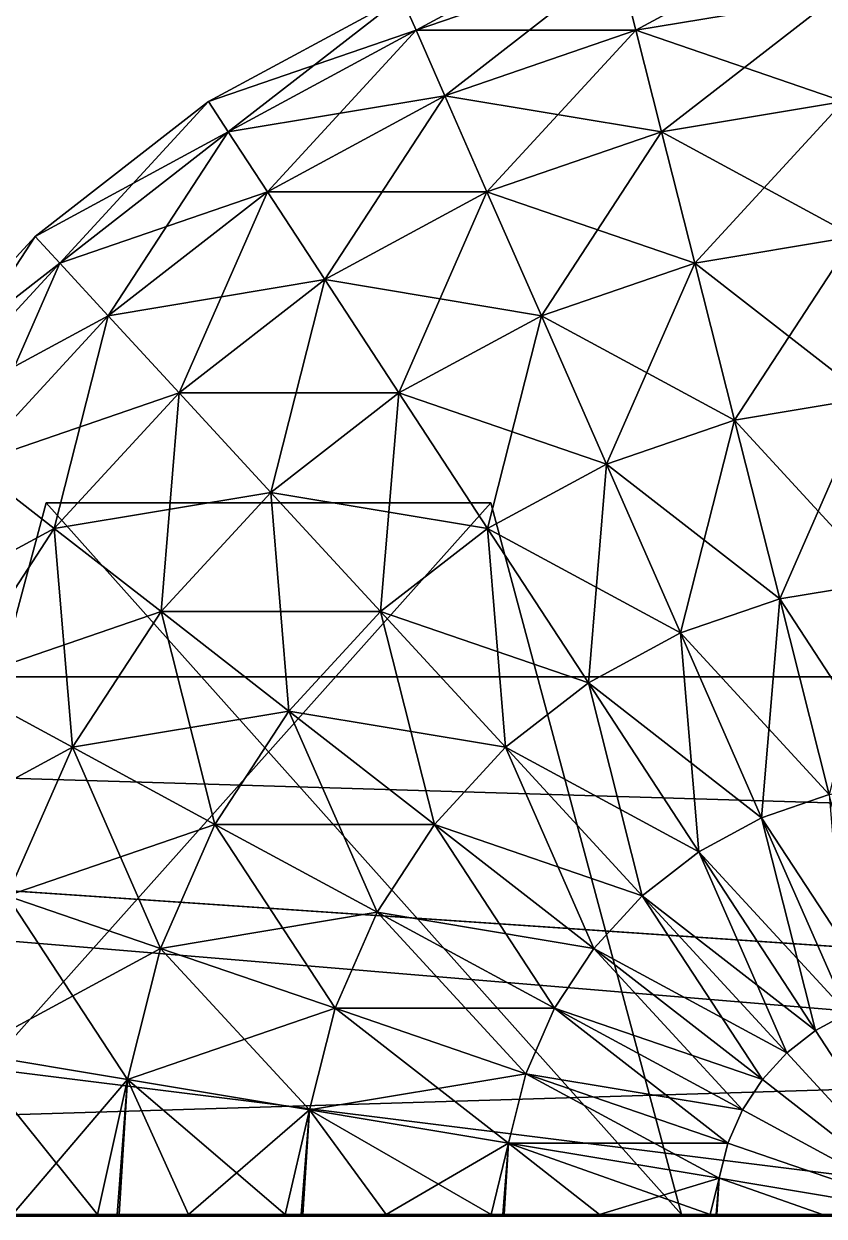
# Model space of a CAD drawing. Extents: x 0 to 100000, y 0 to 11296.
# Drawn here: x 18874 to 23373, y 1186 to 7890 of the extents above; entities that cross this region are included whole.
import ezdxf

# ---------------------------------------------------------------- set-up
doc = ezdxf.new("R2010")
doc.units = 0

msp = doc.modelspace()

# ---------------------------------------------------------------- linework, layer by layer
for points in [[(21079.474609, 7854.118164, 72118.5625), (20997.574219, 8040.827637, 73340.351563), (22165.146484, 8441.65625, 73340.351563)], [(22215.195313, 8244.013672, 72118.5625), (21079.474609, 7854.118164, 72118.5625), (22165.146484, 8441.65625, 73340.351563)], [(22215.195313, 8244.013672, 72118.5625), (23399.605469, 8441.65625, 72118.5625), (22313.933594, 7854.118164, 70946.984375)], [(23399.605469, 8441.65625, 72118.5625), (23432.822266, 8040.827637, 70946.984375), (22313.933594, 7854.118164, 70946.984375)], [(20997.574219, 8040.827637, 74579.046875), (21079.474609, 7854.118164, 75800.84375), (22215.195313, 8244.013672, 75800.84375)], [(21241.035156, 7485.79248, 70946.984375), (21079.474609, 7854.118164, 72118.5625), (22215.195313, 8244.013672, 72118.5625)], [(22215.195313, 8244.013672, 75800.84375), (21079.474609, 7854.118164, 75800.84375), (22313.933594, 7854.118164, 76972.421875)], [(22215.195313, 8244.013672, 72118.5625), (22313.933594, 7854.118164, 70946.984375), (21241.035156, 7485.79248, 70946.984375)], [(22215.195313, 8244.013672, 75800.84375), (22313.933594, 7854.118164, 76972.421875), (23432.822266, 8040.827637, 76972.421875)], [(20023.414063, 7282.606934, 72118.5625), (19911.904297, 7453.290039, 73340.351563), (20997.574219, 8040.827637, 73340.351563)], [(20997.574219, 8040.827637, 73340.351563), (19911.904297, 7453.290039, 73340.351563), (20997.574219, 8040.827637, 74579.046875)], [(19911.904297, 7453.290039, 73340.351563), (19911.904297, 7453.290039, 74579.046875), (20997.574219, 8040.827637, 74579.046875)], [(20997.574219, 8040.827637, 74579.046875), (19911.904297, 7453.290039, 74579.046875), (21079.474609, 7854.118164, 75800.84375)], [(21079.474609, 7854.118164, 72118.5625), (20023.414063, 7282.606934, 72118.5625), (20997.574219, 8040.827637, 73340.351563)], [(22313.933594, 7854.118164, 70946.984375), (23432.822266, 8040.827637, 70946.984375), (22458.65625, 7282.606934, 69857.585938)], [(23432.822266, 8040.827637, 76972.421875), (22313.933594, 7854.118164, 76972.421875), (23481.505859, 7453.290039, 78061.8125)], [(23432.822266, 8040.827637, 70946.984375), (23481.505859, 7453.290039, 69857.585938), (22458.65625, 7282.606934, 69857.585938)], [(19911.904297, 7453.290039, 74579.046875), (20023.414063, 7282.606934, 75800.84375), (21079.474609, 7854.118164, 75800.84375)], [(20243.392578, 6945.896973, 70946.984375), (20023.414063, 7282.606934, 72118.5625), (21079.474609, 7854.118164, 72118.5625)], [(21079.474609, 7854.118164, 75800.84375), (20023.414063, 7282.606934, 75800.84375), (21241.035156, 7485.79248, 76972.421875)], [(21241.035156, 7485.79248, 70946.984375), (20243.392578, 6945.896973, 70946.984375), (21079.474609, 7854.118164, 72118.5625)], [(21079.474609, 7854.118164, 75800.84375), (21241.035156, 7485.79248, 76972.421875), (22313.933594, 7854.118164, 76972.421875)], [(21241.035156, 7485.79248, 70946.984375), (22313.933594, 7854.118164, 70946.984375), (21477.859375, 6945.896973, 69857.585938)], [(22313.933594, 7854.118164, 76972.421875), (21241.035156, 7485.79248, 76972.421875), (22458.65625, 7282.606934, 78061.8125)], [(22313.933594, 7854.118164, 70946.984375), (22458.65625, 7282.606934, 69857.585938), (21477.859375, 6945.896973, 69857.585938)], [(22313.933594, 7854.118164, 76972.421875), (22458.65625, 7282.606934, 78061.8125), (23481.505859, 7453.290039, 78061.8125)], [(19075.820313, 6545.068848, 72118.5625), (18937.736328, 6695.069336, 73340.351563), (19911.904297, 7453.290039, 73340.351563)], [(19911.904297, 7453.290039, 73340.351563), (18937.736328, 6695.069336, 73340.351563), (19911.904297, 7453.290039, 74579.046875)], [(18937.736328, 6695.069336, 73340.351563), (18937.736328, 6695.069336, 74579.046875), (19911.904297, 7453.290039, 74579.046875)], [(19911.904297, 7453.290039, 74579.046875), (18937.736328, 6695.069336, 74579.046875), (20023.414063, 7282.606934, 75800.84375)], [(20023.414063, 7282.606934, 72118.5625), (19075.820313, 6545.068848, 72118.5625), (19911.904297, 7453.290039, 73340.351563)], [(20023.414063, 7282.606934, 75800.84375), (20243.392578, 6945.896973, 76972.421875), (21241.035156, 7485.79248, 76972.421875)], [(20565.849609, 6452.344238, 69857.585938), (20243.392578, 6945.896973, 70946.984375), (21241.035156, 7485.79248, 70946.984375)], [(21241.035156, 7485.79248, 76972.421875), (20243.392578, 6945.896973, 76972.421875), (21477.859375, 6945.896973, 78061.8125)], [(21241.035156, 7485.79248, 70946.984375), (21477.859375, 6945.896973, 69857.585938), (20565.849609, 6452.344238, 69857.585938)], [(21241.035156, 7485.79248, 76972.421875), (21477.859375, 6945.896973, 78061.8125), (22458.65625, 7282.606934, 78061.8125)], [(22458.65625, 7282.606934, 69857.585938), (23481.505859, 7453.290039, 69857.585938), (22645.431641, 6545.068848, 68880.085938)], [(23481.505859, 7453.290039, 78061.8125), (22458.65625, 7282.606934, 78061.8125), (23544.333984, 6695.069336, 79039.3125)], [(23481.505859, 7453.290039, 69857.585938), (23544.333984, 6695.069336, 68880.085938), (22645.431641, 6545.068848, 68880.085938)], [(18937.736328, 6695.069336, 74579.046875), (19075.820313, 6545.068848, 75800.84375), (20023.414063, 7282.606934, 75800.84375)], [(19348.228516, 6249.158691, 70946.984375), (19075.820313, 6545.068848, 72118.5625), (20023.414063, 7282.606934, 72118.5625)], [(20023.414063, 7282.606934, 75800.84375), (19075.820313, 6545.068848, 75800.84375), (20243.392578, 6945.896973, 76972.421875)], [(20243.392578, 6945.896973, 70946.984375), (19348.228516, 6249.158691, 70946.984375), (20023.414063, 7282.606934, 72118.5625)], [(21477.859375, 6945.896973, 69857.585938), (22458.65625, 7282.606934, 69857.585938), (21783.470703, 6249.158691, 68880.085938)], [(22458.65625, 7282.606934, 78061.8125), (21477.859375, 6945.896973, 78061.8125), (22645.431641, 6545.068848, 79039.3125)], [(22458.65625, 7282.606934, 69857.585938), (22645.431641, 6545.068848, 68880.085938), (21783.470703, 6249.158691, 68880.085938)], [(22458.65625, 7282.606934, 78061.8125), (22645.431641, 6545.068848, 79039.3125), (23544.333984, 6695.069336, 79039.3125)], [(19075.820313, 6545.068848, 75800.84375), (19348.228516, 6249.158691, 76972.421875), (20243.392578, 6945.896973, 76972.421875)], [(19747.519531, 5815.412109, 69857.585938), (19348.228516, 6249.158691, 70946.984375), (20243.392578, 6945.896973, 70946.984375)], [(20243.392578, 6945.896973, 76972.421875), (19348.228516, 6249.158691, 76972.421875), (20565.849609, 6452.344238, 78061.8125)], [(20565.849609, 6452.344238, 69857.585938), (19747.519531, 5815.412109, 69857.585938), (20243.392578, 6945.896973, 70946.984375)], [(20243.392578, 6945.896973, 76972.421875), (20565.849609, 6452.344238, 78061.8125), (21477.859375, 6945.896973, 78061.8125)], [(20565.849609, 6452.344238, 69857.585938), (21477.859375, 6945.896973, 69857.585938), (20981.978516, 5815.412109, 68880.085938)], [(21477.859375, 6945.896973, 78061.8125), (20565.849609, 6452.344238, 78061.8125), (21783.470703, 6249.158691, 79039.3125)], [(21477.859375, 6945.896973, 69857.585938), (21783.470703, 6249.158691, 68880.085938), (20981.978516, 5815.412109, 68880.085938)], [(21477.859375, 6945.896973, 78061.8125), (21783.470703, 6249.158691, 79039.3125), (22645.431641, 6545.068848, 79039.3125)], [(18262.550781, 5661.621094, 72118.5625), (18101.662109, 5786.848145, 73340.351563), (18937.736328, 6695.069336, 73340.351563)], [(18937.736328, 6695.069336, 73340.351563), (18101.662109, 5786.848145, 73340.351563), (18937.736328, 6695.069336, 74579.046875)], [(18101.662109, 5786.848145, 73340.351563), (18101.662109, 5786.848145, 74579.046875), (18937.736328, 6695.069336, 74579.046875)], [(18937.736328, 6695.069336, 74579.046875), (18101.662109, 5786.848145, 74579.046875), (19075.820313, 6545.068848, 75800.84375)], [(19075.820313, 6545.068848, 72118.5625), (18262.550781, 5661.621094, 72118.5625), (18937.736328, 6695.069336, 73340.351563)], [(23544.333984, 6695.069336, 79039.3125), (22645.431641, 6545.068848, 79039.3125), (23619.589844, 5786.848145, 79878.257813)], [(22645.431641, 6545.068848, 68880.085938), (23544.333984, 6695.069336, 68880.085938), (22869.148438, 5661.621094, 68041.148438)], [(23544.333984, 6695.069336, 68880.085938), (23619.589844, 5786.848145, 68041.148438), (22869.148438, 5661.621094, 68041.148438)], [(18101.662109, 5786.848145, 74579.046875), (18262.550781, 5661.621094, 75800.84375), (19075.820313, 6545.068848, 75800.84375)], [(18579.949219, 5414.583496, 70946.984375), (18262.550781, 5661.621094, 72118.5625), (19075.820313, 6545.068848, 72118.5625)], [(19075.820313, 6545.068848, 75800.84375), (18262.550781, 5661.621094, 75800.84375), (19348.228516, 6249.158691, 76972.421875)], [(19348.228516, 6249.158691, 70946.984375), (18579.949219, 5414.583496, 70946.984375), (19075.820313, 6545.068848, 72118.5625)], [(21783.470703, 6249.158691, 68880.085938), (22645.431641, 6545.068848, 68880.085938), (22149.550781, 5414.583496, 68041.148438)], [(22645.431641, 6545.068848, 79039.3125), (21783.470703, 6249.158691, 79039.3125), (22869.148438, 5661.621094, 79878.257813)], [(22645.431641, 6545.068848, 68880.085938), (22869.148438, 5661.621094, 68041.148438), (22149.550781, 5414.583496, 68041.148438)], [(22645.431641, 6545.068848, 79039.3125), (22869.148438, 5661.621094, 79878.257813), (23619.589844, 5786.848145, 79878.257813)], [(19348.228516, 6249.158691, 76972.421875), (19747.519531, 5815.412109, 78061.8125), (20565.849609, 6452.344238, 78061.8125)], [(20262.810547, 5255.65918, 68880.085938), (19747.519531, 5815.412109, 69857.585938), (20565.849609, 6452.344238, 69857.585938)], [(20565.849609, 6452.344238, 78061.8125), (19747.519531, 5815.412109, 78061.8125), (20981.978516, 5815.412109, 79039.3125)], [(20565.849609, 6452.344238, 69857.585938), (20981.978516, 5815.412109, 68880.085938), (20262.810547, 5255.65918, 68880.085938)], [(20565.849609, 6452.344238, 78061.8125), (20981.978516, 5815.412109, 79039.3125), (21783.470703, 6249.158691, 79039.3125)], [(18262.550781, 5661.621094, 75800.84375), (18579.949219, 5414.583496, 76972.421875), (19348.228516, 6249.158691, 76972.421875)], [(19045.189453, 5052.474121, 69857.585938), (18579.949219, 5414.583496, 70946.984375), (19348.228516, 6249.158691, 70946.984375)], [(19348.228516, 6249.158691, 76972.421875), (18579.949219, 5414.583496, 76972.421875), (19747.519531, 5815.412109, 78061.8125)], [(19747.519531, 5815.412109, 69857.585938), (19045.189453, 5052.474121, 69857.585938), (19348.228516, 6249.158691, 70946.984375)], [(20981.978516, 5815.412109, 68880.085938), (21783.470703, 6249.158691, 68880.085938), (21480.429688, 5052.474121, 68041.148438)], [(21783.470703, 6249.158691, 79039.3125), (20981.978516, 5815.412109, 79039.3125), (22149.550781, 5414.583496, 79878.257813)], [(21783.470703, 6249.158691, 68880.085938), (22149.550781, 5414.583496, 68041.148438), (21480.429688, 5052.474121, 68041.148438)], [(21783.470703, 6249.158691, 79039.3125), (22149.550781, 5414.583496, 79878.257813), (22869.148438, 5661.621094, 79878.257813)], [(18579.949219, 5414.583496, 76972.421875), (19045.189453, 5052.474121, 78061.8125), (19747.519531, 5815.412109, 78061.8125)], [(19645.576172, 4585.168945, 68880.085938), (19045.189453, 5052.474121, 69857.585938), (19747.519531, 5815.412109, 69857.585938)], [(19747.519531, 5815.412109, 78061.8125), (19045.189453, 5052.474121, 78061.8125), (20262.810547, 5255.65918, 79039.3125)], [(20262.810547, 5255.65918, 68880.085938), (19645.576172, 4585.168945, 68880.085938), (19747.519531, 5815.412109, 69857.585938)], [(19747.519531, 5815.412109, 78061.8125), (20262.810547, 5255.65918, 79039.3125), (20981.978516, 5815.412109, 79039.3125)], [(20262.810547, 5255.65918, 68880.085938), (20981.978516, 5815.412109, 68880.085938), (20880.035156, 4585.168945, 68041.148438)], [(20981.978516, 5815.412109, 79039.3125), (20262.810547, 5255.65918, 79039.3125), (21480.429688, 5052.474121, 79878.257813)], [(20981.978516, 5815.412109, 68880.085938), (21480.429688, 5052.474121, 68041.148438), (20880.035156, 4585.168945, 68041.148438)], [(20981.978516, 5815.412109, 79039.3125), (21480.429688, 5052.474121, 79878.257813), (22149.550781, 5414.583496, 79878.257813)], [(22869.148438, 5661.621094, 68041.148438), (23619.589844, 5786.848145, 68041.148438), (23123.710938, 4656.362793, 67363.648438)], [(23619.589844, 5786.848145, 79878.257813), (22869.148438, 5661.621094, 79878.257813), (23705.222656, 4753.399902, 80555.757813)], [(23619.589844, 5786.848145, 68041.148438), (23705.222656, 4753.399902, 67363.648438), (23123.710938, 4656.362793, 67363.648438)], [(22869.148438, 5661.621094, 79878.257813), (22149.550781, 5414.583496, 79878.257813), (23123.710938, 4656.362793, 80555.757813)], [(22149.550781, 5414.583496, 68041.148438), (22869.148438, 5661.621094, 68041.148438), (22566.109375, 4464.936035, 67363.648438)], [(22869.148438, 5661.621094, 68041.148438), (23123.710938, 4656.362793, 67363.648438), (22566.109375, 4464.936035, 67363.648438)], [(22869.148438, 5661.621094, 79878.257813), (23123.710938, 4656.362793, 80555.757813), (23705.222656, 4753.399902, 80555.757813)], [(18579.949219, 5414.583496, 76972.421875), (17959.511719, 4464.936035, 76972.421875), (19045.189453, 5052.474121, 78061.8125)], [(19045.189453, 5052.474121, 69857.585938), (18478.003906, 4184.340332, 69857.585938), (18579.949219, 5414.583496, 70946.984375)], [(21480.429688, 5052.474121, 68041.148438), (22149.550781, 5414.583496, 68041.148438), (22047.615234, 4184.340332, 67363.648438)], [(22149.550781, 5414.583496, 79878.257813), (21480.429688, 5052.474121, 79878.257813), (22566.109375, 4464.936035, 80555.757813)], [(22149.550781, 5414.583496, 68041.148438), (22566.109375, 4464.936035, 67363.648438), (22047.615234, 4184.340332, 67363.648438)], [(22149.550781, 5414.583496, 79878.257813), (22566.109375, 4464.936035, 80555.757813), (23123.710938, 4656.362793, 80555.757813)], [(19045.189453, 5052.474121, 78061.8125), (19645.576172, 4585.168945, 79039.3125), (20262.810547, 5255.65918, 79039.3125)], [(20364.746094, 4025.416016, 68041.148438), (19645.576172, 4585.168945, 68880.085938), (20262.810547, 5255.65918, 68880.085938)], [(20262.810547, 5255.65918, 79039.3125), (19645.576172, 4585.168945, 79039.3125), (20880.035156, 4585.168945, 79878.257813)], [(20262.810547, 5255.65918, 68880.085938), (20880.035156, 4585.168945, 68041.148438), (20364.746094, 4025.416016, 68041.148438)], [(20262.810547, 5255.65918, 79039.3125), (20880.035156, 4585.168945, 79878.257813), (21480.429688, 5052.474121, 79878.257813)], [(19000, 5195.986816, 11500), (19000, 5195.986816, 9000), (17928.207031, 1195.986572, 12571.799805)], [(17928.207031, 1195.986572, 12571.799805), (19000, 5195.986816, 9000), (17928.207031, 1195.986572, 7928.20752)], [(22571.800781, 1195.986572, 12571.799805), (19000, 5195.986816, 11500), (17928.207031, 1195.986572, 12571.799805)], [(19000, 5195.986816, 9000), (21500, 5195.986816, 9000), (17928.207031, 1195.986572, 7928.20752)], [(17928.207031, 1195.986572, 7928.20752), (21500, 5195.986816, 9000), (22571.800781, 1195.986572, 7928.20752)], [(19000, 5195.986816, 21500), (19000, 5195.986816, 19000), (17928.207031, 1195.986572, 22571.800781)], [(17928.207031, 1195.986572, 22571.800781), (19000, 5195.986816, 19000), (17928.207031, 1195.986572, 17928.207031)], [(22571.800781, 1195.986572, 22571.800781), (19000, 5195.986816, 21500), (17928.207031, 1195.986572, 22571.800781)], [(19000, 5195.986816, 19000), (21500, 5195.986816, 19000), (17928.207031, 1195.986572, 17928.207031)], [(17928.207031, 1195.986572, 17928.207031), (21500, 5195.986816, 19000), (22571.800781, 1195.986572, 17928.207031)], [(19000, 5195.986816, 31500), (19000, 5195.986816, 29000), (17928.207031, 1195.986572, 32571.800781)], [(17928.207031, 1195.986572, 32571.800781), (19000, 5195.986816, 29000), (17928.207031, 1195.986572, 27928.207031)], [(22571.800781, 1195.986572, 32571.800781), (19000, 5195.986816, 31500), (17928.207031, 1195.986572, 32571.800781)], [(19000, 5195.986816, 29000), (21500, 5195.986816, 29000), (17928.207031, 1195.986572, 27928.207031)], [(17928.207031, 1195.986572, 27928.207031), (21500, 5195.986816, 29000), (22571.800781, 1195.986572, 27928.207031)], [(19000, 5195.986816, 41500.003906), (19000, 5195.986816, 39000.003906), (17928.207031, 1195.986572, 42571.800781)], [(17928.207031, 1195.986572, 42571.800781), (19000, 5195.986816, 39000.003906), (17928.207031, 1195.986572, 37928.207031)], [(22571.800781, 1195.986572, 42571.800781), (19000, 5195.986816, 41500.003906), (17928.207031, 1195.986572, 42571.800781)], [(19000, 5195.986816, 39000.003906), (21500, 5195.986816, 39000.003906), (17928.207031, 1195.986572, 37928.207031)], [(17928.207031, 1195.986572, 37928.207031), (21500, 5195.986816, 39000.003906), (22571.800781, 1195.986572, 37928.207031)], [(21500, 5195.986816, 11500), (19000, 5195.986816, 11500), (22571.800781, 1195.986572, 12571.799805)], [(21500, 5195.986816, 11500), (21500, 5195.986816, 9000), (19000, 5195.986816, 11500)], [(19000, 5195.986816, 11500), (21500, 5195.986816, 9000), (19000, 5195.986816, 9000)], [(21500, 5195.986816, 21500), (19000, 5195.986816, 21500), (22571.800781, 1195.986572, 22571.800781)], [(21500, 5195.986816, 21500), (21500, 5195.986816, 19000), (19000, 5195.986816, 21500)], [(19000, 5195.986816, 21500), (21500, 5195.986816, 19000), (19000, 5195.986816, 19000)], [(21500, 5195.986816, 31500), (19000, 5195.986816, 31500), (22571.800781, 1195.986572, 32571.800781)], [(21500, 5195.986816, 31500), (21500, 5195.986816, 29000), (19000, 5195.986816, 31500)], [(19000, 5195.986816, 31500), (21500, 5195.986816, 29000), (19000, 5195.986816, 29000)], [(21500, 5195.986816, 41500.003906), (19000, 5195.986816, 41500.003906), (22571.800781, 1195.986572, 42571.800781)], [(21500, 5195.986816, 41500.003906), (21500, 5195.986816, 39000.003906), (19000, 5195.986816, 41500.003906)], [(19000, 5195.986816, 41500.003906), (21500, 5195.986816, 39000.003906), (19000, 5195.986816, 39000.003906)], [(21500, 5195.986816, 9000), (21500, 5195.986816, 11500), (22571.800781, 1195.986572, 7928.20752)], [(22571.800781, 1195.986572, 7928.20752), (21500, 5195.986816, 11500), (22571.800781, 1195.986572, 12571.799805)], [(21500, 5195.986816, 19000), (21500, 5195.986816, 21500), (22571.800781, 1195.986572, 17928.207031)], [(22571.800781, 1195.986572, 17928.207031), (21500, 5195.986816, 21500), (22571.800781, 1195.986572, 22571.800781)], [(21500, 5195.986816, 29000), (21500, 5195.986816, 31500), (22571.800781, 1195.986572, 27928.207031)], [(22571.800781, 1195.986572, 27928.207031), (21500, 5195.986816, 31500), (22571.800781, 1195.986572, 32571.800781)], [(21500, 5195.986816, 39000.003906), (21500, 5195.986816, 41500.003906), (22571.800781, 1195.986572, 37928.207031)], [(22571.800781, 1195.986572, 37928.207031), (21500, 5195.986816, 41500.003906), (22571.800781, 1195.986572, 42571.800781)], [(17959.511719, 4464.936035, 76972.421875), (18478.003906, 4184.340332, 78061.8125), (19045.189453, 5052.474121, 78061.8125)], [(19147.125, 3822.230713, 68880.085938), (18478.003906, 4184.340332, 69857.585938), (19045.189453, 5052.474121, 69857.585938)], [(19045.189453, 5052.474121, 78061.8125), (18478.003906, 4184.340332, 78061.8125), (19645.576172, 4585.168945, 79039.3125)], [(19645.576172, 4585.168945, 68880.085938), (19147.125, 3822.230713, 68880.085938), (19045.189453, 5052.474121, 69857.585938)], [(20880.035156, 4585.168945, 68041.148438), (21480.429688, 5052.474121, 68041.148438), (21582.375, 3822.230713, 67363.648438)], [(21480.429688, 5052.474121, 79878.257813), (20880.035156, 4585.168945, 79878.257813), (22047.615234, 4184.340332, 80555.757813)], [(21480.429688, 5052.474121, 68041.148438), (22047.615234, 4184.340332, 67363.648438), (21582.375, 3822.230713, 67363.648438)], [(21480.429688, 5052.474121, 79878.257813), (22047.615234, 4184.340332, 80555.757813), (22566.109375, 4464.936035, 80555.757813)], [(23123.710938, 4656.362793, 67363.648438), (23705.222656, 4753.399902, 67363.648438), (23402.183594, 3556.715088, 66866.070313)], [(23705.222656, 4753.399902, 80555.757813), (23123.710938, 4656.362793, 80555.757813), (23798.896484, 3622.915283, 81053.328125)], [(22566.109375, 4464.936035, 67363.648438), (23123.710938, 4656.362793, 67363.648438), (23021.773438, 3426.119873, 66866.070313)], [(23123.710938, 4656.362793, 80555.757813), (22566.109375, 4464.936035, 80555.757813), (23402.183594, 3556.715088, 81053.328125)], [(23123.710938, 4656.362793, 67363.648438), (23402.183594, 3556.715088, 66866.070313), (23021.773438, 3426.119873, 66866.070313)], [(23123.710938, 4656.362793, 80555.757813), (23402.183594, 3556.715088, 81053.328125), (23798.896484, 3622.915283, 81053.328125)], [(18478.003906, 4184.340332, 78061.8125), (19147.125, 3822.230713, 79039.3125), (19645.576172, 4585.168945, 79039.3125)], [(19948.623047, 3388.483643, 68041.148438), (19147.125, 3822.230713, 68880.085938), (19645.576172, 4585.168945, 68880.085938)], [(19645.576172, 4585.168945, 79039.3125), (19147.125, 3822.230713, 79039.3125), (20364.746094, 4025.416016, 79878.257813)], [(20364.746094, 4025.416016, 68041.148438), (19948.623047, 3388.483643, 68041.148438), (19645.576172, 4585.168945, 68880.085938)], [(19645.576172, 4585.168945, 79039.3125), (20364.746094, 4025.416016, 79878.257813), (20880.035156, 4585.168945, 79878.257813)], [(20364.746094, 4025.416016, 68041.148438), (20880.035156, 4585.168945, 68041.148438), (21183.082031, 3388.483643, 67363.648438)], [(20880.035156, 4585.168945, 79878.257813), (20364.746094, 4025.416016, 79878.257813), (21582.375, 3822.230713, 80555.757813)], [(20880.035156, 4585.168945, 68041.148438), (21582.375, 3822.230713, 67363.648438), (21183.082031, 3388.483643, 67363.648438)], [(20880.035156, 4585.168945, 79878.257813), (21582.375, 3822.230713, 80555.757813), (22047.615234, 4184.340332, 80555.757813)], [(22566.109375, 4464.936035, 80555.757813), (22047.615234, 4184.340332, 80555.757813), (23021.773438, 3426.119873, 81053.328125)], [(22047.615234, 4184.340332, 67363.648438), (22566.109375, 4464.936035, 67363.648438), (22668.044922, 3234.693115, 66866.070313)], [(22566.109375, 4464.936035, 67363.648438), (23021.773438, 3426.119873, 66866.070313), (22668.044922, 3234.693115, 66866.070313)], [(22566.109375, 4464.936035, 80555.757813), (23021.773438, 3426.119873, 81053.328125), (23402.183594, 3556.715088, 81053.328125)], [(1000, 4217.986816, 98959.703125), (0, 4217.986816, 99959.703125), (98868.929688, 4217.986816, 98959.703125)], [(98868.929688, 4217.986816, 98959.703125), (0, 4217.986816, 99959.703125), (99868.929688, 4217.986816, 99959.703125)], [(1000, 4217.986816, 1000), (99868.929688, 4217.986816), (0, 4217.986816)], [(99868.929688, 4217.986816, 99959.703125), (0, 4217.986816, 99959.703125), (99868.929688, 1195.986572, 99959.703125)], [(99868.929688, 1195.986572, 99959.703125), (0, 4217.986816, 99959.703125), (0, 1195.986572, 99959.703125)], [(99868.929688, 1195.986572), (0, 1185.986694), (99868.929688, 4217.986816)], [(99868.929688, 4217.986816), (0, 1185.986694), (0, 4217.986816)], [(98868.929688, 4217.986816, 1000), (99868.929688, 4217.986816), (1000, 4217.986816, 1000)], [(1000, 4217.986816, 1000), (17214.103516, 1195.986572, 1000), (25250, 1195.986572, 1000)], [(25250, 1195.986572, 1000), (37214.105469, 1195.986572, 1000), (1000, 4217.986816, 1000)], [(1000, 4217.986816, 1000), (37214.105469, 1195.986572, 1000), (45716.367188, 1195.986572, 1000)], [(1000, 4217.986816, 1000), (45716.367188, 1195.986572, 1000), (98868.929688, 4217.986816, 1000)], [(98868.929688, 4217.986816, 98959.703125), (45716.367188, 1195.986572, 98959.703125), (1000, 4217.986816, 98959.703125)], [(1000, 4217.986816, 98959.703125), (45716.367188, 1195.986572, 98959.703125), (37214.105469, 1195.986572, 98959.703125)], [(1000, 4217.986816, 98959.703125), (37214.105469, 1195.986572, 98959.703125), (25250, 1195.986572, 98959.703125)], [(25250, 1195.986572, 98959.703125), (17214.103516, 1195.986572, 98959.703125), (1000, 4217.986816, 98959.703125)], [(18478.003906, 4184.340332, 78061.8125), (18061.455078, 3234.693115, 78061.8125), (19147.125, 3822.230713, 79039.3125)], [(19147.125, 3822.230713, 68880.085938), (18781.050781, 2987.655518, 68880.085938), (18478.003906, 4184.340332, 69857.585938)], [(21582.375, 3822.230713, 67363.648438), (22047.615234, 4184.340332, 67363.648438), (22350.654297, 2987.655518, 66866.070313)], [(22047.615234, 4184.340332, 80555.757813), (21582.375, 3822.230713, 80555.757813), (22668.044922, 3234.693115, 81053.328125)], [(22047.615234, 4184.340332, 80555.757813), (22668.044922, 3234.693115, 81053.328125), (23021.773438, 3426.119873, 81053.328125)], [(22047.615234, 4184.340332, 67363.648438), (22668.044922, 3234.693115, 66866.070313), (22350.654297, 2987.655518, 66866.070313)], [(19147.125, 3822.230713, 79039.3125), (19948.623047, 3388.483643, 79878.257813), (20364.746094, 4025.416016, 79878.257813)], [(20860.626953, 2894.931152, 67363.648438), (19948.623047, 3388.483643, 68041.148438), (20364.746094, 4025.416016, 68041.148438)], [(20364.746094, 4025.416016, 79878.257813), (19948.623047, 3388.483643, 79878.257813), (21183.082031, 3388.483643, 80555.757813)], [(20364.746094, 4025.416016, 68041.148438), (21183.082031, 3388.483643, 67363.648438), (20860.626953, 2894.931152, 67363.648438)], [(20364.746094, 4025.416016, 79878.257813), (21183.082031, 3388.483643, 80555.757813), (21582.375, 3822.230713, 80555.757813)], [(18061.455078, 3234.693115, 78061.8125), (18781.050781, 2987.655518, 79039.3125), (19147.125, 3822.230713, 79039.3125)], [(19643.005859, 2691.74585, 68041.148438), (18781.050781, 2987.655518, 68880.085938), (19147.125, 3822.230713, 68880.085938)], [(19147.125, 3822.230713, 79039.3125), (18781.050781, 2987.655518, 79039.3125), (19948.623047, 3388.483643, 79878.257813)], [(19948.623047, 3388.483643, 68041.148438), (19643.005859, 2691.74585, 68041.148438), (19147.125, 3822.230713, 68880.085938)], [(21183.082031, 3388.483643, 67363.648438), (21582.375, 3822.230713, 67363.648438), (22078.246094, 2691.74585, 66866.070313)], [(21582.375, 3822.230713, 80555.757813), (21183.082031, 3388.483643, 80555.757813), (22350.654297, 2987.655518, 81053.328125)], [(21582.375, 3822.230713, 67363.648438), (22350.654297, 2987.655518, 66866.070313), (22078.246094, 2691.74585, 66866.070313)], [(21582.375, 3822.230713, 80555.757813), (22350.654297, 2987.655518, 81053.328125), (22668.044922, 3234.693115, 81053.328125)], [(23021.773438, 3426.119873, 66866.070313), (23402.183594, 3556.715088, 66866.070313), (23504.126953, 2326.471924, 66562)], [(23402.183594, 3556.715088, 81053.328125), (23021.773438, 3426.119873, 81053.328125), (23696.960938, 2392.672119, 81357.40625)], [(22668.044922, 3234.693115, 66866.070313), (23021.773438, 3426.119873, 66866.070313), (23324.814453, 2229.434814, 66562)], [(23021.773438, 3426.119873, 81053.328125), (22668.044922, 3234.693115, 81053.328125), (23504.126953, 2326.471924, 81357.40625)], [(23021.773438, 3426.119873, 66866.070313), (23504.126953, 2326.471924, 66562), (23324.814453, 2229.434814, 66562)], [(23021.773438, 3426.119873, 81053.328125), (23504.126953, 2326.471924, 81357.40625), (23696.960938, 2392.672119, 81357.40625)], [(18781.050781, 2987.655518, 79039.3125), (19643.005859, 2691.74585, 79878.257813), (19948.623047, 3388.483643, 79878.257813)], [(20623.810547, 2355.035889, 67363.648438), (19643.005859, 2691.74585, 68041.148438), (19948.623047, 3388.483643, 68041.148438)], [(19948.623047, 3388.483643, 79878.257813), (19643.005859, 2691.74585, 79878.257813), (20860.626953, 2894.931152, 80555.757813)], [(20860.626953, 2894.931152, 67363.648438), (20623.810547, 2355.035889, 67363.648438), (19948.623047, 3388.483643, 68041.148438)], [(19948.623047, 3388.483643, 79878.257813), (20860.626953, 2894.931152, 80555.757813), (21183.082031, 3388.483643, 80555.757813)], [(20860.626953, 2894.931152, 67363.648438), (21183.082031, 3388.483643, 67363.648438), (21858.269531, 2355.035889, 66866.070313)], [(21183.082031, 3388.483643, 80555.757813), (20860.626953, 2894.931152, 80555.757813), (22078.246094, 2691.74585, 81053.328125)], [(21183.082031, 3388.483643, 67363.648438), (22078.246094, 2691.74585, 66866.070313), (21858.269531, 2355.035889, 66866.070313)], [(21183.082031, 3388.483643, 80555.757813), (22078.246094, 2691.74585, 81053.328125), (22350.654297, 2987.655518, 81053.328125)], [(22668.044922, 3234.693115, 81053.328125), (22350.654297, 2987.655518, 81053.328125), (23324.814453, 2229.434814, 81357.40625)], [(22350.654297, 2987.655518, 66866.070313), (22668.044922, 3234.693115, 66866.070313), (23163.925781, 2104.208008, 66562)], [(22668.044922, 3234.693115, 66866.070313), (23324.814453, 2229.434814, 66562), (23163.925781, 2104.208008, 66562)], [(22668.044922, 3234.693115, 81053.328125), (23324.814453, 2229.434814, 81357.40625), (23504.126953, 2326.471924, 81357.40625)], [(19456.230469, 1954.207275, 68041.148438), (18557.328125, 2104.208008, 68880.085938), (18781.050781, 2987.655518, 68880.085938)], [(18781.050781, 2987.655518, 79039.3125), (18557.328125, 2104.208008, 79039.3125), (19643.005859, 2691.74585, 79878.257813)], [(19643.005859, 2691.74585, 68041.148438), (19456.230469, 1954.207275, 68041.148438), (18781.050781, 2987.655518, 68880.085938)], [(22078.246094, 2691.74585, 66866.070313), (22350.654297, 2987.655518, 66866.070313), (23025.839844, 1954.207275, 66562)], [(22350.654297, 2987.655518, 81053.328125), (22078.246094, 2691.74585, 81053.328125), (23163.925781, 2104.208008, 81357.40625)], [(22350.654297, 2987.655518, 81053.328125), (23163.925781, 2104.208008, 81357.40625), (23324.814453, 2229.434814, 81357.40625)], [(22350.654297, 2987.655518, 66866.070313), (23163.925781, 2104.208008, 66562), (23025.839844, 1954.207275, 66562)], [(19643.005859, 2691.74585, 79878.257813), (20623.810547, 2355.035889, 80555.757813), (20860.626953, 2894.931152, 80555.757813)], [(21696.701172, 1986.709717, 66866.070313), (20623.810547, 2355.035889, 67363.648438), (20860.626953, 2894.931152, 67363.648438)], [(20860.626953, 2894.931152, 80555.757813), (20623.810547, 2355.035889, 80555.757813), (21858.269531, 2355.035889, 81053.328125)], [(20860.626953, 2894.931152, 67363.648438), (21858.269531, 2355.035889, 66866.070313), (21696.701172, 1986.709717, 66866.070313)], [(20860.626953, 2894.931152, 80555.757813), (21858.269531, 2355.035889, 81053.328125), (22078.246094, 2691.74585, 81053.328125)], [(18557.328125, 2104.208008, 79039.3125), (19456.230469, 1954.207275, 79878.257813), (19643.005859, 2691.74585, 79878.257813)], [(20479.080078, 1783.524414, 67363.648438), (19456.230469, 1954.207275, 68041.148438), (19643.005859, 2691.74585, 68041.148438)], [(19643.005859, 2691.74585, 79878.257813), (19456.230469, 1954.207275, 79878.257813), (20623.810547, 2355.035889, 80555.757813)], [(20623.810547, 2355.035889, 67363.648438), (20479.080078, 1783.524414, 67363.648438), (19643.005859, 2691.74585, 68041.148438)], [(21858.269531, 2355.035889, 66866.070313), (22078.246094, 2691.74585, 66866.070313), (22914.330078, 1783.524414, 66562)], [(22078.246094, 2691.74585, 81053.328125), (21858.269531, 2355.035889, 81053.328125), (23025.839844, 1954.207275, 81357.40625)], [(22078.246094, 2691.74585, 66866.070313), (23025.839844, 1954.207275, 66562), (22914.330078, 1783.524414, 66562)], [(22078.246094, 2691.74585, 81053.328125), (23025.839844, 1954.207275, 81357.40625), (23163.925781, 2104.208008, 81357.40625)], [(19456.230469, 1954.207275, 79878.257813), (20479.080078, 1783.524414, 80555.757813), (20623.810547, 2355.035889, 80555.757813)], [(21597.96875, 1596.814941, 66866.070313), (20479.080078, 1783.524414, 67363.648438), (20623.810547, 2355.035889, 67363.648438)], [(20623.810547, 2355.035889, 80555.757813), (20479.080078, 1783.524414, 80555.757813), (21696.701172, 1986.709717, 81053.328125)], [(21696.701172, 1986.709717, 66866.070313), (21597.96875, 1596.814941, 66866.070313), (20623.810547, 2355.035889, 67363.648438)], [(20623.810547, 2355.035889, 80555.757813), (21696.701172, 1986.709717, 81053.328125), (21858.269531, 2355.035889, 81053.328125)], [(21696.701172, 1986.709717, 66866.070313), (21858.269531, 2355.035889, 66866.070313), (22832.427734, 1596.814941, 66562)], [(21858.269531, 2355.035889, 81053.328125), (21696.701172, 1986.709717, 81053.328125), (22914.330078, 1783.524414, 81357.40625)], [(21858.269531, 2355.035889, 66866.070313), (22914.330078, 1783.524414, 66562), (22832.427734, 1596.814941, 66562)], [(21858.269531, 2355.035889, 81053.328125), (22914.330078, 1783.524414, 81357.40625), (23025.839844, 1954.207275, 81357.40625)], [(23324.814453, 2229.434814, 66562), (23504.126953, 2326.471924, 66562), (24000, 1195.986572, 66459.703125)], [(23504.126953, 2326.471924, 81357.40625), (23324.814453, 2229.434814, 81357.40625), (24000, 1195.986572, 81459.703125)], [(23163.925781, 2104.208008, 66562), (23324.814453, 2229.434814, 66562), (24000, 1195.986572, 66459.703125)], [(23324.814453, 2229.434814, 81357.40625), (23163.925781, 2104.208008, 81357.40625), (24000, 1195.986572, 81459.703125)], [(19288.353516, 1195.986572, 68124.4375), (18490.615234, 1195.986572, 68889), (18557.328125, 2104.208008, 68880.085938)], [(19456.230469, 1954.207275, 68041.148438), (19288.353516, 1195.986572, 68124.4375), (18557.328125, 2104.208008, 68880.085938)], [(18557.328125, 2104.208008, 79039.3125), (18810.462891, 1195.986572, 79374.375), (19456.230469, 1954.207275, 79878.257813)], [(23163.925781, 2104.208008, 81357.40625), (23025.839844, 1954.207275, 81357.40625), (24000, 1195.986572, 81459.703125)], [(23025.839844, 1954.207275, 66562), (23163.925781, 2104.208008, 66562), (24000, 1195.986572, 66459.703125)], [(18810.462891, 1195.986572, 79374.375), (19409.628906, 1195.986572, 79858.171875), (19456.230469, 1954.207275, 79878.257813)], [(19399.101563, 1195.986572, 68049.578125), (19288.353516, 1195.986572, 68124.4375), (19456.230469, 1954.207275, 68041.148438)], [(20342.285156, 1195.986572, 67412.09375), (19399.101563, 1195.986572, 68049.578125), (19456.230469, 1954.207275, 68041.148438)], [(19409.628906, 1195.986572, 79858.171875), (19800.185547, 1195.986572, 80173.523438), (19456.230469, 1954.207275, 79878.257813)], [(20479.080078, 1783.524414, 67363.648438), (20342.285156, 1195.986572, 67412.09375), (19456.230469, 1954.207275, 68041.148438)], [(19456.230469, 1954.207275, 79878.257813), (19800.185547, 1195.986572, 80173.523438), (20479.080078, 1783.524414, 80555.757813)], [(20479.080078, 1783.524414, 80555.757813), (21597.96875, 1596.814941, 81053.328125), (21696.701172, 1986.709717, 81053.328125)], [(22782.378906, 1399.171997, 66562), (21597.96875, 1596.814941, 66866.070313), (21696.701172, 1986.709717, 66866.070313)], [(21696.701172, 1986.709717, 81053.328125), (21597.96875, 1596.814941, 81053.328125), (22832.427734, 1596.814941, 81357.40625)], [(21696.701172, 1986.709717, 66866.070313), (22832.427734, 1596.814941, 66562), (22782.378906, 1399.171997, 66562)], [(21696.701172, 1986.709717, 81053.328125), (22832.427734, 1596.814941, 81357.40625), (22914.330078, 1783.524414, 81357.40625)], [(23025.839844, 1954.207275, 81357.40625), (22914.330078, 1783.524414, 81357.40625), (24000, 1195.986572, 81459.703125)], [(23025.839844, 1954.207275, 66562), (24000, 1195.986572, 66459.703125), (22914.330078, 1783.524414, 66562)], [(19800.185547, 1195.986572, 80173.523438), (20443.244141, 1195.986572, 80532.75), (20479.080078, 1783.524414, 80555.757813)], [(20433.632813, 1195.986572, 67370.804688), (20342.285156, 1195.986572, 67412.09375), (20479.080078, 1783.524414, 67363.648438)], [(21501.449219, 1195.986572, 66888.125), (20433.632813, 1195.986572, 67370.804688), (20479.080078, 1783.524414, 67363.648438)], [(20443.244141, 1195.986572, 80532.75), (20910.744141, 1195.986572, 80793.914063), (20479.080078, 1783.524414, 80555.757813)], [(21597.96875, 1596.814941, 66866.070313), (21501.449219, 1195.986572, 66888.125), (20479.080078, 1783.524414, 67363.648438)], [(20479.080078, 1783.524414, 80555.757813), (20910.744141, 1195.986572, 80793.914063), (21597.96875, 1596.814941, 81053.328125)], [(22832.427734, 1596.814941, 66562), (22914.330078, 1783.524414, 66562), (24000, 1195.986572, 66459.703125)], [(22914.330078, 1783.524414, 81357.40625), (22832.427734, 1596.814941, 81357.40625), (24000, 1195.986572, 81459.703125)], [(20910.744141, 1195.986572, 80793.914063), (21573.654297, 1195.986572, 81028.140625), (21597.96875, 1596.814941, 81053.328125)], [(21566.109375, 1195.986572, 66871.28125), (21501.449219, 1195.986572, 66888.125), (21597.96875, 1596.814941, 66866.070313)], [(22732.498047, 1195.986572, 66567.578125), (21566.109375, 1195.986572, 66871.28125), (21597.96875, 1596.814941, 66866.070313)], [(21573.654297, 1195.986572, 81028.140625), (22110.167969, 1195.986572, 81217.695313), (21597.96875, 1596.814941, 81053.328125)], [(22782.378906, 1399.171997, 66562), (22732.498047, 1195.986572, 66567.578125), (21597.96875, 1596.814941, 66866.070313)], [(21597.96875, 1596.814941, 81053.328125), (22110.167969, 1195.986572, 81217.695313), (22782.378906, 1399.171997, 81357.40625)], [(21597.96875, 1596.814941, 81053.328125), (22782.378906, 1399.171997, 81357.40625), (22832.427734, 1596.814941, 81357.40625)], [(22782.378906, 1399.171997, 66562), (22832.427734, 1596.814941, 66562), (24000, 1195.986572, 66459.703125)], [(22832.427734, 1596.814941, 81357.40625), (22782.378906, 1399.171997, 81357.40625), (24000, 1195.986572, 81459.703125)], [(22110.167969, 1195.986572, 81217.695313), (22770.095703, 1195.986572, 81330.859375), (22782.378906, 1399.171997, 81357.40625)], [(22765.777344, 1195.986572, 66564.75), (22732.498047, 1195.986572, 66567.578125), (22782.378906, 1399.171997, 66562)], [(24000, 1195.986572, 66459.703125), (22765.777344, 1195.986572, 66564.75), (22782.378906, 1399.171997, 66562)], [(22770.095703, 1195.986572, 81330.859375), (23363.953125, 1195.986572, 81432.679688), (22782.378906, 1399.171997, 81357.40625)], [(22782.378906, 1399.171997, 81357.40625), (23363.953125, 1195.986572, 81432.679688), (24000, 1195.986572, 81459.703125)], [(100000, 1195.986572, 100000), (0, 1195.986572, 100000), (100000, 1185.986694, 100000)], [(100000, 1185.986694, 100000), (0, 1195.986572, 100000), (0, 1185.986694, 100000)], [(99868.929688, 1195.986572), (100000, 1185.986694), (0, 1185.986694)], [(0, 1195.986572, 99959.703125), (0, 1195.986572, 100000), (99868.929688, 1195.986572, 99959.703125)], [(99868.929688, 1195.986572, 99959.703125), (0, 1195.986572, 100000), (100000, 1195.986572, 100000)], [(0, 1185.986694), (48842.367188, 1185.986694, 86279.34375), (0, 1185.986694, 100000)], [(0, 1185.986694, 100000), (48842.367188, 1185.986694, 86279.34375), (52194.765625, 1185.986694, 92085.875)], [(0, 1185.986694, 100000), (52194.765625, 1185.986694, 92085.875), (100000, 1185.986694, 100000)], [(100000, 1185.986694), (52194.765625, 1185.986694, 7833.526367), (0, 1185.986694)], [(0, 1185.986694), (52194.765625, 1185.986694, 7833.526367), (48842.367188, 1185.986694, 13640.060547)], [(0, 1185.986694), (48842.367188, 1185.986694, 13640.060547), (48842.367188, 1185.986694, 86279.34375)], [(22571.800781, 1195.986572, 42571.800781), (17928.207031, 1195.986572, 42571.800781), (17214.103516, 1195.986572, 49515.75)], [(17214.103516, 1195.986572, 62189.550781), (18490.615234, 1195.986572, 68889), (19288.353516, 1195.986572, 68124.4375)], [(17214.103516, 1195.986572, 62189.550781), (19288.353516, 1195.986572, 68124.4375), (19399.101563, 1195.986572, 68049.578125)], [(19399.101563, 1195.986572, 68049.578125), (20342.285156, 1195.986572, 67412.09375), (17214.103516, 1195.986572, 62189.550781)], [(17214.103516, 1195.986572, 62189.550781), (20342.285156, 1195.986572, 67412.09375), (20433.632813, 1195.986572, 67370.804688)], [(17214.103516, 1195.986572, 62189.550781), (20433.632813, 1195.986572, 67370.804688), (21501.449219, 1195.986572, 66888.125)], [(22770.095703, 1195.986572, 81330.859375), (22110.167969, 1195.986572, 81217.695313), (17214.103516, 1195.986572, 83166.726563)], [(22770.095703, 1195.986572, 81330.859375), (17214.103516, 1195.986572, 83166.726563), (23363.953125, 1195.986572, 81432.679688)], [(22110.167969, 1195.986572, 81217.695313), (21573.654297, 1195.986572, 81028.140625), (17214.103516, 1195.986572, 83166.726563)], [(17214.103516, 1195.986572, 83166.726563), (21573.654297, 1195.986572, 81028.140625), (20910.744141, 1195.986572, 80793.914063)], [(17214.103516, 1195.986572, 83166.726563), (20910.744141, 1195.986572, 80793.914063), (20443.244141, 1195.986572, 80532.75)], [(20443.244141, 1195.986572, 80532.75), (19800.185547, 1195.986572, 80173.523438), (17214.103516, 1195.986572, 83166.726563)], [(17214.103516, 1195.986572, 83166.726563), (19800.185547, 1195.986572, 80173.523438), (19409.628906, 1195.986572, 79858.171875)], [(17214.103516, 1195.986572, 83166.726563), (19409.628906, 1195.986572, 79858.171875), (18810.462891, 1195.986572, 79374.375)], [(17928.207031, 1195.986572, 12571.799805), (17214.103516, 1195.986572, 13808.731445), (22571.800781, 1195.986572, 12571.799805)], [(22571.800781, 1195.986572, 12571.799805), (17214.103516, 1195.986572, 13808.731445), (25250, 1195.986572, 13808.731445)], [(17928.207031, 1195.986572, 7928.20752), (25250, 1195.986572, 1000), (17214.103516, 1195.986572, 1000)], [(17928.207031, 1195.986572, 17928.207031), (25250, 1195.986572, 16486.931641), (17214.103516, 1195.986572, 16486.931641)], [(17928.207031, 1195.986572, 22571.800781), (17214.103516, 1195.986572, 23285.904297), (22571.800781, 1195.986572, 22571.800781)], [(22571.800781, 1195.986572, 22571.800781), (17214.103516, 1195.986572, 23285.904297), (25250, 1195.986572, 23285.904297)], [(17928.207031, 1195.986572, 32571.800781), (17214.103516, 1195.986572, 32785.902344), (22571.800781, 1195.986572, 32571.800781)], [(22571.800781, 1195.986572, 32571.800781), (17214.103516, 1195.986572, 32785.902344), (25250, 1195.986572, 32785.902344)], [(17928.207031, 1195.986572, 27928.207031), (25250, 1195.986572, 23285.904297), (17214.103516, 1195.986572, 23285.904297)], [(17214.103516, 1195.986572, 37464.105469), (17928.207031, 1195.986572, 37928.207031), (22571.800781, 1195.986572, 37928.207031)], [(17214.103516, 1195.986572, 37464.105469), (22571.800781, 1195.986572, 37928.207031), (25250, 1195.986572, 37464.105469)], [(21501.449219, 1195.986572, 66888.125), (21566.109375, 1195.986572, 66871.28125), (17214.103516, 1195.986572, 62189.550781)], [(17214.103516, 1195.986572, 62189.550781), (21566.109375, 1195.986572, 66871.28125), (25250, 1195.986572, 62189.550781)], [(17214.103516, 1195.986572, 62189.550781), (25250, 1195.986572, 62189.550781), (17214.103516, 1195.986572, 58304.496094)], [(17214.103516, 1195.986572, 58304.496094), (25250, 1195.986572, 62189.550781), (25250, 1195.986572, 58304.496094)], [(17214.103516, 1195.986572, 58304.496094), (25250, 1195.986572, 58304.496094), (17214.103516, 1195.986572, 49515.75)], [(17214.103516, 1195.986572, 49515.75), (25250, 1195.986572, 58304.496094), (25250, 1195.986572, 49515.75)], [(17214.103516, 1195.986572, 49515.75), (25250, 1195.986572, 49515.75), (22571.800781, 1195.986572, 42571.800781)], [(17214.103516, 1195.986572, 91767.421875), (25250, 1195.986572, 91767.421875), (17214.103516, 1195.986572, 83166.726563)], [(17214.103516, 1195.986572, 83166.726563), (25250, 1195.986572, 91767.421875), (25250, 1195.986572, 83166.726563)], [(17214.103516, 1195.986572, 83166.726563), (25250, 1195.986572, 83166.726563), (23363.953125, 1195.986572, 81432.679688)], [(25250, 1195.986572, 16486.931641), (25250, 1195.986572, 13808.731445), (17214.103516, 1195.986572, 13808.731445)], [(25250, 1195.986572, 16486.931641), (17214.103516, 1195.986572, 13808.731445), (17214.103516, 1195.986572, 16486.931641)], [(25250, 1195.986572, 98959.703125), (25250, 1195.986572, 91767.421875), (17214.103516, 1195.986572, 91767.421875)], [(25250, 1195.986572, 98959.703125), (17214.103516, 1195.986572, 91767.421875), (17214.103516, 1195.986572, 98959.703125)], [(17214.103516, 1195.986572, 32785.902344), (17214.103516, 1195.986572, 37464.105469), (25250, 1195.986572, 37464.105469)], [(17214.103516, 1195.986572, 32785.902344), (25250, 1195.986572, 37464.105469), (25250, 1195.986572, 32785.902344)], [(22571.800781, 1195.986572, 7928.20752), (25250, 1195.986572, 1000), (17928.207031, 1195.986572, 7928.20752)], [(22571.800781, 1195.986572, 17928.207031), (25250, 1195.986572, 16486.931641), (17928.207031, 1195.986572, 17928.207031)], [(22571.800781, 1195.986572, 27928.207031), (25250, 1195.986572, 23285.904297), (17928.207031, 1195.986572, 27928.207031)], [(21566.109375, 1195.986572, 66871.28125), (22732.498047, 1195.986572, 66567.578125), (25250, 1195.986572, 62189.550781)], [(22571.800781, 1195.986572, 12571.799805), (25250, 1195.986572, 13808.731445), (22571.800781, 1195.986572, 7928.20752)], [(22571.800781, 1195.986572, 7928.20752), (25250, 1195.986572, 13808.731445), (25250, 1195.986572, 1000)], [(22571.800781, 1195.986572, 22571.800781), (25250, 1195.986572, 23285.904297), (22571.800781, 1195.986572, 17928.207031)], [(22571.800781, 1195.986572, 17928.207031), (25250, 1195.986572, 23285.904297), (25250, 1195.986572, 16486.931641)], [(22571.800781, 1195.986572, 32571.800781), (25250, 1195.986572, 32785.902344), (22571.800781, 1195.986572, 27928.207031)], [(22571.800781, 1195.986572, 27928.207031), (25250, 1195.986572, 32785.902344), (25250, 1195.986572, 23285.904297)], [(25250, 1195.986572, 37464.105469), (22571.800781, 1195.986572, 37928.207031), (25250, 1195.986572, 49515.75)], [(22571.800781, 1195.986572, 42571.800781), (25250, 1195.986572, 49515.75), (22571.800781, 1195.986572, 37928.207031)], [(22732.498047, 1195.986572, 66567.578125), (22765.777344, 1195.986572, 66564.75), (25250, 1195.986572, 62189.550781)], [(25250, 1195.986572, 62189.550781), (22765.777344, 1195.986572, 66564.75), (24000, 1195.986572, 66459.703125)], [(23363.953125, 1195.986572, 81432.679688), (25250, 1195.986572, 83166.726563), (24000, 1195.986572, 81459.703125)]]:
    msp.add_3dface(points)

doc.saveas('drawing.dxf')
